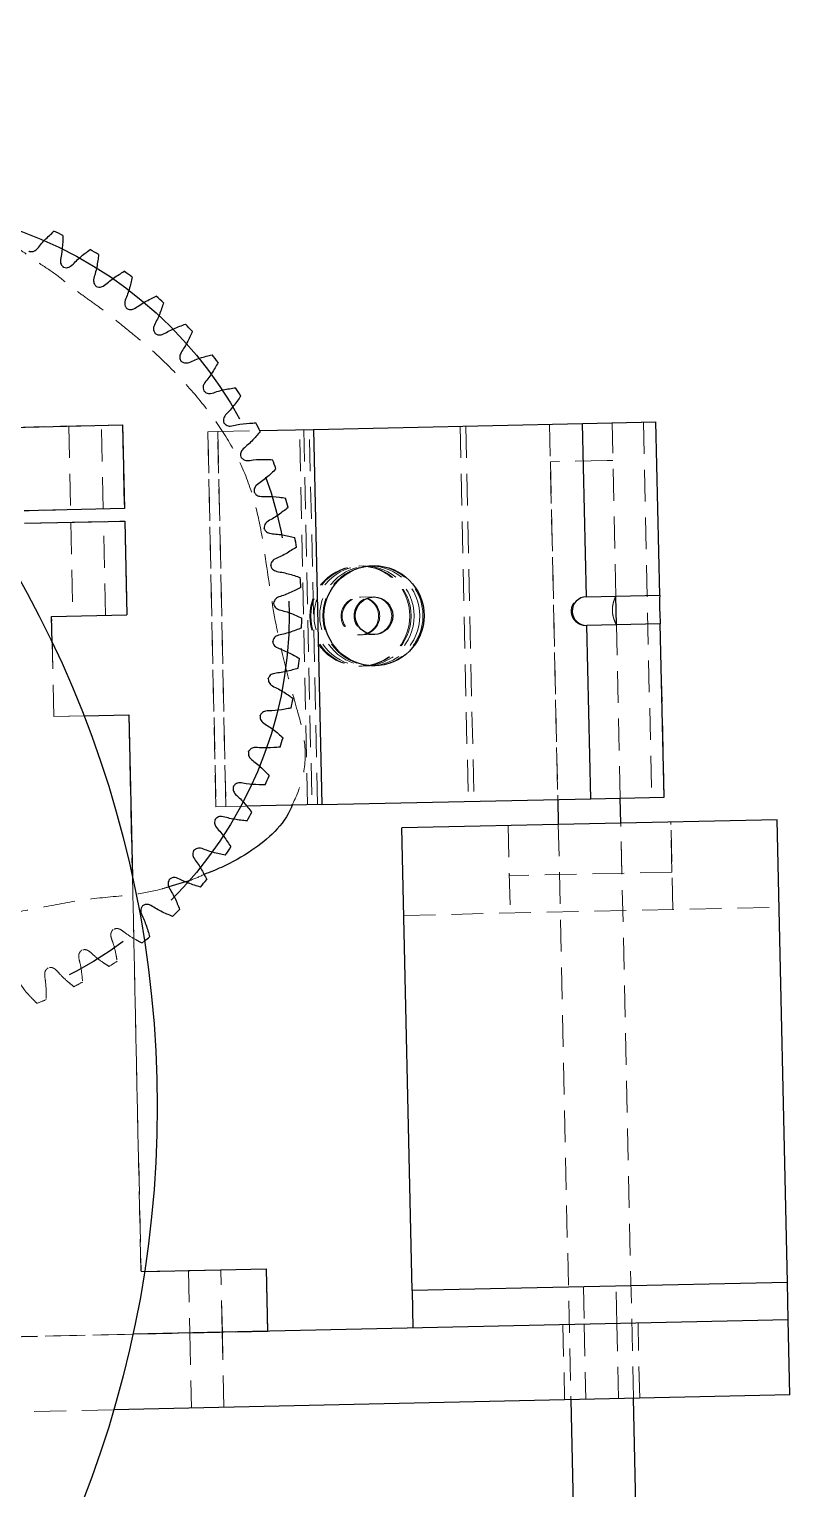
# Model space of a CAD drawing. Header units: millimetres. Extents: x 0 to 420, y 0 to 297.
# Drawn here: x 137.7 to 168.1, y 207.2 to 265.5 of the extents above; entities that cross this region are included whole.
import ezdxf

# ---------------------------------------------------------------- set-up
doc = ezdxf.new("R2010")
doc.units = ezdxf.units.MM
doc.linetypes.add('CENTERX2', pattern=[20.32, 12.7, -2.54, 2.54, -2.54])
doc.linetypes.add('HIDDEN', pattern=[1.905, 1.27, -0.635])

msp = doc.modelspace()

# ---------------------------------------------------------------- linework, layer by layer
at = {"color": 7, "linetype": 'Continuous', "lineweight": 25}
for p, q in [((149.058, 249.514), (159.803, 249.748)), ((159.803, 249.748), (162.734, 249.812)), ((159.954, 242.825), (159.803, 249.748)), ((162.885, 242.889), (162.734, 249.812)), ((133.236, 249.512), (141.423, 249.69)), ((141.423, 249.69), (141.496, 246.347)), ((146.9, 249.467), (149.058, 249.514)), ((149.058, 249.514), (149.385, 234.517)), ((141.496, 246.347), (137.497, 246.259)), ((137.508, 245.76), (141.507, 245.847)), ((141.507, 245.847), (141.589, 242.098)), ((159.954, 242.825), (162.885, 242.889)), ((161.16, 241.701), (161.135, 242.85)), ((138.589, 242.032), (141.589, 242.098)), ((138.612, 240.982), (138.589, 242.032)), ((162.91, 241.739), (159.979, 241.675)), ((160.13, 234.752), (159.979, 241.675)), ((163.061, 234.816), (162.91, 241.739)), ((139.876, 238.059), (141.676, 238.099)), ((141.676, 238.099), (141.817, 231.623)), ((149.385, 234.517), (160.13, 234.752)), ((158.812, 234.723), (158.834, 233.723)), ((160.13, 234.752), (163.061, 234.816)), ((161.333, 233.778), (161.311, 234.777)), ((149.385, 234.517), (146.333, 234.451)), ((167.582, 233.914), (152.585, 233.587)), ((152.989, 215.091), (152.585, 233.587)), ((167.985, 215.418), (167.582, 233.914)), ((143.94, 231.433), (143.273, 231.232)), ((142.3, 215.857), (147.16, 215.963)), ((147.16, 215.963), (147.214, 213.464)), ((167.985, 215.418), (152.989, 215.091)), ((168.018, 213.919), (167.985, 215.418)), ((152.989, 215.091), (153.021, 213.592)), ((168.018, 213.919), (141.835, 213.348)), ((168.083, 210.919), (168.018, 213.919)), ((147.214, 213.464), (141.835, 213.346)), ((168.083, 210.919), (141.068, 210.33)), ((159.335, 210.729), (159.521, 202.231)), ((162.02, 202.285), (161.835, 210.783))]:
    msp.add_line(p, q, dxfattribs=at)
at = {"color": 7, "linetype": 'HIDDEN', "lineweight": 18}
for p, q in [((158.485, 249.719), (158.812, 234.723)), ((161.135, 242.852), (160.984, 249.774)), ((162.235, 249.801), (162.562, 234.805)), ((162.884, 242.889), (162.733, 249.812)), ((89.421, 248.559), (141.423, 249.69)), ((139.273, 249.644), (139.346, 246.3)), ((139.274, 249.643), (139.347, 246.299)), ((140.646, 246.328), (140.573, 249.672)), ((140.646, 246.328), (140.574, 249.671)), ((141.423, 249.69), (141.496, 246.346)), ((144.827, 249.422), (144.828, 249.422)), ((144.827, 249.422), (145.154, 234.425)), ((144.828, 249.422), (145.224, 249.43)), ((145.155, 234.425), (144.828, 249.422)), ((145.224, 249.43), (145.225, 249.43)), ((145.224, 249.43), (145.551, 234.434)), ((145.225, 249.43), (146.9, 249.467)), ((145.552, 234.434), (145.225, 249.43)), ((148.818, 234.505), (148.491, 249.501)), ((148.661, 249.505), (148.988, 234.509)), ((149.215, 234.514), (148.888, 249.51)), ((154.908, 249.641), (155.235, 234.645)), ((155.135, 249.646), (155.462, 234.65)), ((160.781, 248.269), (158.518, 248.22)), ((158.518, 248.22), (158.812, 234.723)), ((161.017, 248.274), (160.781, 248.269)), ((161.135, 242.85), (161.017, 248.274)), ((141.496, 246.346), (137.497, 246.259)), ((137.508, 245.759), (141.507, 245.846)), ((139.357, 245.8), (139.439, 242.051)), ((139.357, 245.799), (139.439, 242.05)), ((140.739, 242.079), (140.657, 245.828)), ((140.739, 242.079), (140.657, 245.828)), ((141.507, 245.846), (141.589, 242.097)), ((151.03, 244.055), (150.86, 244.052)), ((150.905, 244.053), (150.86, 244.052)), ((151.427, 244.064), (151.257, 244.06)), ((151.427, 244.064), (151.382, 244.063)), ((151.454, 242.814), (150.887, 242.802)), ((150.933, 242.803), (150.887, 242.802)), ((151.454, 242.814), (151.409, 242.813)), ((159.914, 242.824), (159.954, 242.825)), ((138.589, 242.032), (141.589, 242.097)), ((138.676, 238.033), (138.589, 242.032)), ((159.939, 241.674), (159.979, 241.675)), ((161.311, 234.777), (161.16, 241.701)), ((161.311, 234.777), (161.16, 241.701)), ((163.06, 234.816), (162.909, 241.739)), ((138.676, 238.033), (138.612, 240.982)), ((150.92, 241.302), (151.487, 241.315)), ((150.92, 241.302), (150.965, 241.303)), ((151.441, 241.314), (151.487, 241.315)), ((150.947, 240.053), (151.117, 240.056)), ((150.947, 240.053), (150.993, 240.054)), ((151.344, 240.061), (151.514, 240.065)), ((151.469, 240.064), (151.514, 240.065)), ((138.676, 238.033), (141.675, 238.098)), ((138.676, 238.033), (139.876, 238.059)), ((141.675, 238.098), (142.159, 215.853)), ((145.155, 234.425), (145.154, 234.425)), ((145.552, 234.434), (145.155, 234.425)), ((145.552, 234.434), (145.551, 234.434)), ((146.333, 234.451), (145.552, 234.434)), ((156.834, 233.68), (156.911, 230.18)), ((156.834, 233.68), (156.878, 231.68)), ((158.834, 233.723), (159.335, 210.729)), ((158.834, 233.723), (158.877, 231.724)), ((161.835, 210.783), (161.333, 233.778)), ((161.377, 231.778), (161.333, 233.778)), ((163.409, 230.322), (163.333, 233.821)), ((163.376, 231.822), (163.333, 233.821)), ((141.817, 231.623), (142.161, 215.854)), ((163.376, 231.822), (156.878, 231.68)), ((152.662, 230.088), (167.658, 230.415)), ((142.159, 215.853), (147.158, 215.962)), ((142.161, 215.854), (142.3, 215.857)), ((144.053, 215.895), (144.107, 213.395)), ((144.054, 215.895), (144.109, 213.396)), ((145.407, 213.423), (145.353, 215.923)), ((145.409, 213.424), (145.354, 215.924)), ((147.158, 215.962), (147.213, 213.463)), ((159.837, 215.241), (159.87, 213.741)), ((161.169, 213.769), (161.137, 215.269)), ((159.02, 213.722), (159.085, 210.723)), ((159.87, 213.741), (159.935, 210.742)), ((161.235, 210.77), (161.169, 213.769)), ((162.085, 210.789), (162.019, 213.788)), ((141.835, 213.348), (68.042, 211.739)), ((147.213, 213.463), (85.212, 212.114)), ((141.835, 213.346), (85.214, 212.112)), ((144.107, 213.397), (144.173, 210.398)), ((144.109, 213.397), (144.174, 210.398)), ((145.472, 210.426), (145.407, 213.426)), ((145.474, 210.426), (145.409, 213.426)), ((141.068, 210.33), (68.107, 208.739))]:
    msp.add_line(p, q, dxfattribs=at)
at = {"color": 7, "linetype": 'Continuous', "lineweight": 25}
for centre, radius in [((99.742, 222.444), 43.065), ((151.47, 242.064), 2), ((151.47, 242.065), 2), ((151.47, 242.064), 0.75), ((151.47, 242.064), 0.75)]:
    msp.add_circle(centre, radius, dxfattribs=at)
at = {"color": 7, "linetype": 'CENTERX2'}
msp.add_circle((131.835, 242.145), 16.25, dxfattribs=at)
at = {"color": 7, "linetype": 'HIDDEN', "lineweight": 18}
for centre, radius in [((150.903, 242.052), 2), ((150.903, 242.052), 2), ((150.949, 242.053), 2), ((151.074, 242.056), 2), ((151.3, 242.061), 2), ((151.425, 242.063), 2), ((150.904, 242.052), 0.75), ((150.904, 242.052), 0.75), ((150.949, 242.053), 0.75), ((151.425, 242.063), 0.75)]:
    msp.add_circle(centre, radius, dxfattribs=at)
at = {"color": 7, "linetype": 'Continuous', "lineweight": 25}
for centre, radius, start, end in [((131.835, 242.145), 16.75, 64.52358, 65.87393), ((131.835, 242.145), 16.75, 58.98512, 60.33547), ((131.835, 242.145), 15.625, 67.94966, 67.98633), ((131.835, 242.145), 15.625, 62.41119, 62.44786), ((131.835, 242.145), 16.75, 53.44666, 54.79701), ((131.835, 242.145), 15.625, 56.87273, 56.9094), ((131.835, 242.145), 16.75, 47.9082, 49.25855), ((131.835, 242.145), 15.625, 51.33427, 51.37094), ((131.835, 242.145), 15.625, 45.79581, 45.83248), ((131.835, 242.145), 16.75, 42.36974, 43.72009), ((131.835, 242.145), 15.625, 40.25735, 40.29402), ((131.835, 242.145), 16.75, 36.83128, 38.18163), ((131.835, 242.145), 15.625, 34.71889, 34.75556), ((131.835, 242.145), 16.75, 31.29282, 32.64317), ((131.835, 242.145), 15.625, 29.18042, 29.21709), ((131.835, 242.145), 16.75, 25.75435, 27.1047), ((131.835, 242.145), 15.625, 23.64196, 23.67863), ((131.835, 242.145), 16.75, 20.21589, 21.56624), ((131.835, 242.145), 15.625, 18.1035, 18.14017), ((131.835, 242.145), 16.75, 14.67743, 16.02778), ((131.835, 242.145), 15.625, 12.56504, 12.60171), ((131.835, 242.145), 16.75, 9.13897, 10.48932), ((131.835, 242.145), 15.625, 7.02658, 7.06325), ((131.835, 242.145), 16.75, 3.60051, 4.95086), ((159.966, 242.25), 0.575, 91.26103, 271.23732), ((173.093, 242.536), 10.215, 178.02239, 184.47596), ((131.835, 242.145), 15.625, 1.48812, 1.52479), ((131.835, 242.145), 16.75, 358.06205, 359.4124), ((131.835, 242.145), 15.625, 355.94966, 355.98633), ((131.835, 242.145), 16.75, 352.52358, 353.87393), ((131.835, 242.145), 15.625, 350.41119, 350.44786), ((131.835, 242.145), 16.75, 346.98512, 348.33547), ((131.835, 242.145), 15.625, 344.87273, 344.9094), ((131.835, 242.145), 16.75, 341.44666, 342.79701), ((131.835, 242.145), 15.625, 339.33427, 339.37094), ((131.835, 242.145), 15.625, 333.79581, 333.83248), ((131.835, 242.145), 16.75, 335.9082, 337.25855), ((131.835, 242.145), 16.75, 330.36974, 331.72009), ((131.835, 242.145), 15.625, 328.25735, 328.29402), ((131.835, 242.145), 16.75, 324.83128, 326.18163), ((131.835, 242.145), 15.625, 322.71889, 322.75556), ((131.835, 242.145), 15.625, 317.18042, 317.21709), ((131.835, 242.145), 16.75, 319.29282, 320.64317), ((131.835, 242.145), 15.625, 311.64196, 311.67863), ((131.835, 242.145), 16.75, 313.75435, 315.1047), ((131.835, 242.145), 16.75, 308.64273, 309.56624)]:
    msp.add_arc(centre, radius, start, end, dxfattribs=at)
at = {"color": 7, "linetype": 'HIDDEN', "lineweight": 18}
for radius, start, end in [(15.625, 306.1035, 306.14017), (15.625, 300.56504, 300.60171), (16.75, 308.21589, 308.64273), (16.75, 302.67743, 304.02778), (15.625, 295.02658, 295.06325), (16.75, 297.13897, 298.48932), (16.75, 291.60051, 292.95086)]:
    msp.add_arc((131.835, 242.145), radius, start, end, dxfattribs=at)
at = {"color": 7, "linetype": 'Continuous', "lineweight": 25}
for points, knots in [([(137.701, 256.627), (137.738, 256.622), (137.804, 256.613), (137.898, 256.64), (138.018, 256.724), (138.187, 256.963), (138.432, 257.204), (138.621, 257.377), (138.682, 257.432)], [0, 0, 0, 0, 0.083757, 0.152386, 0.216575, 0.414392, 0.81295, 1, 1, 1, 1]), ([(139.04, 257.266), (139.037, 257.184), (139.028, 256.928), (139.003, 256.586), (138.932, 256.302), (138.944, 256.156), (138.985, 256.068), (139.035, 256.023), (139.063, 255.998)], [0, 0, 0, 0, 0.1870497, 0.5856084, 0.7834248, 0.8476138, 0.9162426, 1, 1, 1, 1]), ([(139.071, 255.993), (139.107, 255.985), (139.173, 255.969), (139.269, 255.987), (139.396, 256.06), (139.588, 256.281), (139.855, 256.497), (140.06, 256.651), (140.125, 256.7)], [0, 0, 0, 0, 0.083757, 0.152386, 0.216575, 0.414392, 0.81295, 1, 1, 1, 1]), ([(140.466, 256.5), (140.455, 256.419), (140.421, 256.165), (140.364, 255.827), (140.265, 255.551), (140.263, 255.405), (140.295, 255.313), (140.341, 255.263), (140.366, 255.236)], [0, 0, 0, 0, 0.18705, 0.585608, 0.783425, 0.847614, 0.916243, 1, 1, 1, 1]), ([(140.374, 255.23), (140.409, 255.218), (140.473, 255.197), (140.57, 255.205), (140.704, 255.265), (140.916, 255.467), (141.202, 255.656), (141.421, 255.789), (141.491, 255.832)], [0, 0, 0, 0, 0.083757, 0.152386, 0.216575, 0.414392, 0.81295, 1, 1, 1, 1]), ([(141.811, 255.6), (141.792, 255.521), (141.734, 255.271), (141.644, 254.94), (141.519, 254.675), (141.504, 254.529), (141.527, 254.435), (141.567, 254.381), (141.589, 254.351)], [0, 0, 0, 0, 0.18705, 0.585608, 0.783425, 0.847614, 0.916243, 1, 1, 1, 1]), ([(141.597, 254.345), (141.631, 254.33), (141.692, 254.302), (141.79, 254.301), (141.928, 254.348), (142.159, 254.528), (142.462, 254.689), (142.693, 254.8), (142.767, 254.836)], [0, 0, 0, 0, 0.083757, 0.152386, 0.216575, 0.414392, 0.81295, 1, 1, 1, 1]), ([(143.063, 254.575), (143.037, 254.497), (142.955, 254.254), (142.833, 253.933), (142.683, 253.682), (142.654, 253.538), (142.667, 253.442), (142.703, 253.384), (142.722, 253.353)], [0, 0, 0, 0, 0.18705, 0.585608, 0.783425, 0.847614, 0.916243, 1, 1, 1, 1]), ([(142.729, 253.346), (142.761, 253.328), (142.82, 253.294), (142.917, 253.283), (143.059, 253.317), (143.306, 253.474), (143.623, 253.604), (143.864, 253.693), (143.941, 253.722)], [0, 0, 0, 0, 0.083757, 0.152386, 0.216575, 0.414392, 0.81295, 1, 1, 1, 1]), ([(144.21, 253.433), (144.177, 253.358), (144.072, 253.125), (143.92, 252.817), (143.746, 252.581), (143.703, 252.441), (143.707, 252.344), (143.737, 252.283), (143.753, 252.25)], [0, 0, 0, 0, 0.18705, 0.585608, 0.783425, 0.847614, 0.916243, 1, 1, 1, 1]), ([(143.759, 252.242), (143.789, 252.221), (143.844, 252.182), (143.94, 252.162), (144.085, 252.181), (144.346, 252.314), (144.674, 252.413), (144.922, 252.478), (145.002, 252.499)], [0, 0, 0, 0, 0.0837574, 0.1523862, 0.2165752, 0.4143916, 0.8129503, 1, 1, 1, 1]), ([(145.242, 252.186), (145.201, 252.115), (145.074, 251.892), (144.893, 251.6), (144.698, 251.383), (144.641, 251.248), (144.636, 251.15), (144.66, 251.087), (144.672, 251.052)], [0, 0, 0, 0, 0.18705, 0.585608, 0.783425, 0.847614, 0.916243, 1, 1, 1, 1]), ([(144.678, 251.044), (144.706, 251.02), (144.757, 250.976), (144.85, 250.947), (144.996, 250.952), (145.269, 251.059), (145.606, 251.126), (145.859, 251.167), (145.939, 251.18)], [0, 0, 0, 0, 0.083757, 0.152386, 0.216575, 0.414392, 0.81295, 1, 1, 1, 1]), ([(146.148, 250.845), (146.101, 250.778), (145.953, 250.569), (145.745, 250.296), (145.529, 250.098), (145.46, 249.969), (145.445, 249.873), (145.463, 249.808), (145.472, 249.772)], [0, 0, 0, 0, 0.18705, 0.585608, 0.783425, 0.847614, 0.916243, 1, 1, 1, 1]), ([(145.477, 249.763), (145.503, 249.736), (145.549, 249.688), (145.639, 249.649), (145.785, 249.641), (146.066, 249.721), (146.408, 249.755), (146.664, 249.771), (146.746, 249.777)], [0, 0, 0, 0, 0.083757, 0.152386, 0.216575, 0.414392, 0.81295, 1, 1, 1, 1]), ([(146.921, 249.423), (146.868, 249.361), (146.7, 249.167), (146.467, 248.916), (146.233, 248.739), (146.152, 248.618), (146.128, 248.523), (146.139, 248.457), (146.145, 248.42)], [0, 0, 0, 0, 0.1870497, 0.5856084, 0.7834248, 0.8476138, 0.9162426, 1, 1, 1, 1]), ([(146.149, 248.411), (146.171, 248.382), (146.213, 248.329), (146.299, 248.282), (146.443, 248.26), (146.731, 248.312), (147.074, 248.313), (147.331, 248.305), (147.413, 248.302)], [0, 0, 0, 0, 0.083757, 0.152386, 0.216575, 0.414392, 0.81295, 1, 1, 1, 1]), ([(147.553, 247.933), (147.494, 247.877), (147.309, 247.7), (147.052, 247.472), (146.802, 247.319), (146.709, 247.206), (146.677, 247.114), (146.681, 247.047), (146.684, 247.01)], [0, 0, 0, 0, 0.18705, 0.585608, 0.783425, 0.847614, 0.916243, 1, 1, 1, 1]), ([(146.687, 247), (146.706, 246.969), (146.743, 246.912), (146.823, 246.857), (146.965, 246.821), (147.257, 246.845), (147.599, 246.813), (147.853, 246.78), (147.934, 246.77)], [0, 0, 0, 0, 0.083757, 0.152386, 0.216575, 0.414392, 0.81295, 1, 1, 1, 1]), ([(148.039, 246.389), (147.974, 246.339), (147.772, 246.18), (147.495, 245.978), (147.232, 245.85), (147.128, 245.747), (147.087, 245.658), (147.085, 245.591), (147.084, 245.554)], [0, 0, 0, 0, 0.18705, 0.585608, 0.783425, 0.847614, 0.916243, 1, 1, 1, 1]), ([(147.086, 245.544), (147.103, 245.511), (147.133, 245.451), (147.208, 245.389), (147.346, 245.339), (147.638, 245.335), (147.976, 245.27), (148.225, 245.213), (148.305, 245.194)], [0, 0, 0, 0, 0.083757, 0.152386, 0.216575, 0.414392, 0.81295, 1, 1, 1, 1]), ([(148.373, 244.805), (148.304, 244.761), (148.087, 244.623), (147.792, 244.449), (147.517, 244.347), (147.405, 244.254), (147.355, 244.17), (147.346, 244.103), (147.342, 244.066)], [0, 0, 0, 0, 0.18705, 0.585608, 0.783425, 0.847614, 0.916243, 1, 1, 1, 1]), ([(147.343, 244.056), (147.356, 244.022), (147.381, 243.959), (147.45, 243.89), (147.582, 243.827), (147.873, 243.795), (148.202, 243.698), (148.445, 243.617), (148.523, 243.591)], [0, 0, 0, 0, 0.083757, 0.152386, 0.216575, 0.414392, 0.81295, 1, 1, 1, 1]), ([(148.552, 243.197), (148.479, 243.16), (148.251, 243.043), (147.94, 242.898), (147.657, 242.823), (147.535, 242.741), (147.478, 242.663), (147.463, 242.597), (147.455, 242.561)], [0, 0, 0, 0, 0.18705, 0.585608, 0.783425, 0.847614, 0.916243, 1, 1, 1, 1]), ([(147.455, 242.551), (147.465, 242.515), (147.483, 242.45), (147.545, 242.375), (147.67, 242.3), (147.957, 242.239), (148.275, 242.111), (148.509, 242.007), (148.584, 241.973)], [0, 0, 0, 0, 0.083757, 0.152386, 0.216575, 0.414392, 0.81295, 1, 1, 1, 1]), ([(148.576, 241.579), (148.499, 241.549), (148.261, 241.455), (147.937, 241.34), (147.648, 241.293), (147.52, 241.223), (147.455, 241.15), (147.433, 241.087), (147.422, 241.051)], [0, 0, 0, 0, 0.18705, 0.585608, 0.783425, 0.847614, 0.916243, 1, 1, 1, 1]), ([(147.421, 241.041), (147.428, 241.005), (147.44, 240.939), (147.494, 240.858), (147.611, 240.77), (147.891, 240.683), (148.195, 240.524), (148.418, 240.398), (148.49, 240.358)], [0, 0, 0, 0, 0.083757, 0.152386, 0.216575, 0.414392, 0.81295, 1, 1, 1, 1]), ([(148.443, 239.966), (148.364, 239.943), (148.118, 239.873), (147.784, 239.79), (147.492, 239.771), (147.357, 239.714), (147.286, 239.648), (147.258, 239.586), (147.243, 239.552)], [0, 0, 0, 0, 0.18705, 0.585608, 0.783425, 0.847614, 0.916243, 1, 1, 1, 1]), ([(147.242, 239.542), (147.245, 239.505), (147.25, 239.438), (147.297, 239.352), (147.405, 239.254), (147.675, 239.14), (147.962, 238.953), (148.172, 238.806), (148.239, 238.759)], [0, 0, 0, 0, 0.0837574, 0.1523862, 0.2165752, 0.4143916, 0.8129503, 1, 1, 1, 1]), ([(146.919, 238.068), (146.918, 238.031), (146.917, 237.963), (146.955, 237.873), (147.053, 237.765), (147.311, 237.625), (147.579, 237.411), (147.774, 237.244), (147.836, 237.191)], [0, 0, 0, 0, 0.083757, 0.152386, 0.216575, 0.414392, 0.81295, 1, 1, 1, 1]), ([(148.155, 238.373), (148.074, 238.358), (147.822, 238.312), (147.483, 238.262), (147.19, 238.271), (147.05, 238.227), (146.973, 238.168), (146.939, 238.109), (146.921, 238.077)], [0, 0, 0, 0, 0.1870497, 0.5856084, 0.7834248, 0.8476138, 0.9162426, 1, 1, 1, 1]), ([(146.455, 236.631), (146.451, 236.594), (146.443, 236.527), (146.472, 236.434), (146.56, 236.317), (146.802, 236.153), (147.049, 235.914), (147.226, 235.729), (147.283, 235.67)], [0, 0, 0, 0, 0.083757, 0.152386, 0.216575, 0.414392, 0.81295, 1, 1, 1, 1]), ([(147.715, 236.815), (147.633, 236.808), (147.378, 236.787), (147.035, 236.77), (146.744, 236.807), (146.601, 236.777), (146.518, 236.726), (146.479, 236.67), (146.458, 236.64)], [0, 0, 0, 0, 0.18705, 0.585608, 0.783425, 0.847614, 0.916243, 1, 1, 1, 1]), ([(145.854, 235.246), (145.847, 235.209), (145.833, 235.143), (145.852, 235.048), (145.928, 234.923), (146.154, 234.736), (146.376, 234.475), (146.535, 234.274), (146.586, 234.209)], [0, 0, 0, 0, 0.083757, 0.152386, 0.216575, 0.414392, 0.81295, 1, 1, 1, 1]), ([(147.126, 235.308), (147.044, 235.309), (146.788, 235.312), (146.445, 235.328), (146.16, 235.393), (146.014, 235.377), (145.926, 235.334), (145.883, 235.283), (145.859, 235.254)], [0, 0, 0, 0, 0.18705, 0.585608, 0.783425, 0.847614, 0.916243, 1, 1, 1, 1]), ([(148.2, 234.492), (148.19, 234.466), (148.041, 234.072), (147.533, 233.403), (146.553, 232.62), (145.579, 232.077), (144.914, 231.815), (144.682, 231.724)], [0, 0, 0, 0, 0.01758, 0.275556, 0.532838, 0.83698, 1, 1, 1, 1]), ([(146.395, 233.864), (146.313, 233.873), (146.059, 233.9), (145.719, 233.95), (145.441, 234.042), (145.295, 234.04), (145.203, 234.006), (145.155, 233.959), (145.128, 233.933)], [0, 0, 0, 0, 0.18705, 0.585608, 0.783425, 0.847614, 0.916243, 1, 1, 1, 1]), ([(145.123, 233.925), (145.112, 233.889), (145.092, 233.825), (145.102, 233.728), (145.166, 233.596), (145.372, 233.389), (145.568, 233.107), (145.707, 232.892), (145.751, 232.823)], [0, 0, 0, 0, 0.083757, 0.152386, 0.216575, 0.414392, 0.81295, 1, 1, 1, 1]), ([(145.528, 232.497), (145.447, 232.514), (145.196, 232.566), (144.863, 232.648), (144.595, 232.767), (144.45, 232.779), (144.355, 232.753), (144.303, 232.712), (144.274, 232.689)], [0, 0, 0, 0, 0.18705, 0.585608, 0.783425, 0.847614, 0.916243, 1, 1, 1, 1]), ([(144.268, 232.681), (144.253, 232.647), (144.227, 232.585), (144.228, 232.487), (144.278, 232.35), (144.464, 232.123), (144.632, 231.824), (144.749, 231.596), (144.786, 231.523)], [0, 0, 0, 0, 0.083757, 0.152386, 0.216575, 0.414392, 0.81295, 1, 1, 1, 1]), ([(143.296, 231.525), (143.278, 231.492), (143.246, 231.433), (143.238, 231.336), (143.275, 231.194), (143.438, 230.951), (143.576, 230.637), (143.671, 230.399), (143.701, 230.323)], [0, 0, 0, 0, 0.083757, 0.152386, 0.216575, 0.414392, 0.81295, 1, 1, 1, 1]), ([(144.533, 231.221), (144.454, 231.245), (144.21, 231.321), (143.886, 231.435), (143.631, 231.579), (143.487, 231.605), (143.39, 231.589), (143.334, 231.552), (143.303, 231.532)], [0, 0, 0, 0, 0.18705, 0.585608, 0.783425, 0.847614, 0.916243, 1, 1, 1, 1]), ([(142.218, 230.468), (142.197, 230.438), (142.159, 230.382), (142.141, 230.286), (142.164, 230.141), (142.303, 229.884), (142.41, 229.558), (142.482, 229.311), (142.504, 229.233)], [0, 0, 0, 0, 0.083757, 0.152386, 0.216575, 0.414392, 0.81295, 1, 1, 1, 1]), ([(143.419, 230.046), (143.343, 230.078), (143.107, 230.177), (142.796, 230.322), (142.556, 230.49), (142.415, 230.53), (142.318, 230.523), (142.258, 230.492), (142.225, 230.475)], [0, 0, 0, 0, 0.18705, 0.585608, 0.783425, 0.847614, 0.916243, 1, 1, 1, 1])]:
    msp.add_open_spline(points, degree=3, knots=knots, dxfattribs=at)
at = {"color": 7, "linetype": 'HIDDEN', "lineweight": 18}
for points, knots in [([(136.5, 257.187), (136.6, 257.139), (137.114, 256.894), (137.776, 256.328), (138.675, 255.797), (139.294, 255.266), (139.896, 254.818), (140.609, 254.322), (141.419, 253.656), (142.635, 252.677), (143.876, 251.455), (145.049, 250.024), (145.925, 248.65), (146.551, 247.209), (146.938, 245.69), (147.208, 243.848), (147.484, 241.934), (147.93, 239.978), (148.376, 238.392), (148.775, 236.919), (148.694, 235.589), (148.352, 234.828), (148.2, 234.492)], [0, 0, 0, 0, 0.012074, 0.06226, 0.094196, 0.126133, 0.151221, 0.176306, 0.221124, 0.265918, 0.347179, 0.411034, 0.468037, 0.52502, 0.582023, 0.639065, 0.728698, 0.79352, 0.858342, 0.90918, 0.959771, 1, 1, 1, 1]), ([(143.273, 231.232), (143.187, 231.205), (142.747, 231.069), (141.715, 230.882), (140.18, 230.778), (138.576, 230.493), (137.237, 230.21), (136.197, 230.087), (135.216, 229.724), (134.17, 229.316), (133.016, 228.765), (131.623, 228.254), (130.14, 227.674), (128.604, 227.063), (127.17, 226.789), (125.703, 226.782), (124.203, 227.068), (122.853, 227.485), (121.732, 228.001), (120.875, 228.657), (120.21, 229.871), (119.634, 231.454), (119.472, 233.13), (119.442, 234.487), (119.536, 235.527), (119.357, 236.747), (118.701, 237.988), (117.774, 239.595), (117.018, 241.112), (116.321, 242.468), (115.921, 243.448), (115.603, 244.459), (115.549, 245.531), (115.84, 246.559), (116.445, 247.788), (117.324, 249.056), (118.321, 250.224), (118.974, 250.796), (119.235, 251.025)], [0, 0, 0, 0, 0.005572, 0.028715, 0.065109, 0.101481, 0.130073, 0.150448, 0.16645, 0.195002, 0.220527, 0.246049, 0.287401, 0.319888, 0.34886, 0.377834, 0.410747, 0.443703, 0.465661, 0.487547, 0.509482, 0.550714, 0.591991, 0.61365, 0.635309, 0.656922, 0.689342, 0.721816, 0.772877, 0.794855, 0.816836, 0.838783, 0.860694, 0.882609, 0.904576, 0.945904, 0.978385, 1, 1, 1, 1]), ([(159.939, 241.674), (159.926, 241.674), (159.854, 241.674), (159.723, 241.702), (159.562, 241.791), (159.432, 241.93), (159.354, 242.111), (159.341, 242.304), (159.388, 242.48), (159.485, 242.634), (159.633, 242.757), (159.789, 242.815), (159.885, 242.822), (159.914, 242.824)], [0, 0, 0, 0, 0.021243, 0.118293, 0.216867, 0.323659, 0.435369, 0.538774, 0.633434, 0.732489, 0.841737, 0.952256, 1, 1, 1, 1]), ([(161.135, 242.85), (161.134, 242.85), (161.131, 242.847), (161.11, 242.806), (161.068, 242.704), (161.02, 242.553), (160.991, 242.365), (160.996, 242.174), (161.03, 242.004), (161.081, 241.856), (161.132, 241.746), (161.156, 241.704), (161.159, 241.701), (161.16, 241.701)], [0, 0, 0, 0, 0.0377252, 0.1343398, 0.2339987, 0.342203, 0.4534673, 0.554824, 0.6492943, 0.7500262, 0.8604414, 0.9698373, 1, 1, 1, 1]), ([(144.682, 231.724), (144.486, 231.633), (144.243, 231.522), (143.988, 231.447), (143.94, 231.433)], [0, 0, 0, 0, 0.812615, 1, 1, 1, 1]), ([(141.042, 229.521), (141.019, 229.492), (140.976, 229.44), (140.949, 229.347), (140.958, 229.201), (141.071, 228.931), (141.146, 228.596), (141.193, 228.344), (141.208, 228.263)], [0, 0, 0, 0, 0.083757, 0.152386, 0.216575, 0.414392, 0.81295, 1, 1, 1, 1]), ([(142.197, 228.985), (142.125, 229.024), (141.899, 229.145), (141.603, 229.319), (141.381, 229.509), (141.245, 229.563), (141.147, 229.565), (141.085, 229.54), (141.05, 229.527)], [0, 0, 0, 0, 0.18705, 0.585608, 0.783425, 0.847614, 0.916243, 1, 1, 1, 1]), ([(139.781, 228.691), (139.754, 228.665), (139.707, 228.617), (139.671, 228.527), (139.666, 228.381), (139.752, 228.101), (139.795, 227.76), (139.818, 227.505), (139.825, 227.423)], [0, 0, 0, 0, 0.083757, 0.152386, 0.216575, 0.414392, 0.81295, 1, 1, 1, 1]), ([(140.879, 228.046), (140.811, 228.092), (140.598, 228.235), (140.32, 228.436), (140.117, 228.647), (139.986, 228.713), (139.889, 228.725), (139.825, 228.707), (139.789, 228.696)], [0, 0, 0, 0, 0.18705, 0.585608, 0.783425, 0.847614, 0.916243, 1, 1, 1, 1]), ([(138.445, 227.987), (138.417, 227.964), (138.364, 227.921), (138.32, 227.834), (138.301, 227.689), (138.36, 227.402), (138.37, 227.059), (138.367, 226.803), (138.367, 226.721)], [0, 0, 0, 0, 0.0837574, 0.1523862, 0.2165752, 0.4143916, 0.8129503, 1, 1, 1, 1]), ([(139.476, 227.239), (139.412, 227.291), (139.214, 227.454), (138.957, 227.681), (138.775, 227.911), (138.652, 227.989), (138.557, 228.011), (138.491, 227.998), (138.454, 227.991)], [0, 0, 0, 0, 0.18705, 0.585608, 0.783425, 0.847614, 0.916243, 1, 1, 1, 1]), ([(138.001, 226.571), (137.943, 226.629), (137.762, 226.81), (137.528, 227.062), (137.369, 227.307), (137.254, 227.397), (137.161, 227.428), (137.094, 227.422), (137.057, 227.419)], [0, 0, 0, 0, 0.18705, 0.585608, 0.783425, 0.847614, 0.916243, 1, 1, 1, 1])]:
    msp.add_open_spline(points, degree=3, knots=knots, dxfattribs=at)

doc.saveas('drawing.dxf')
